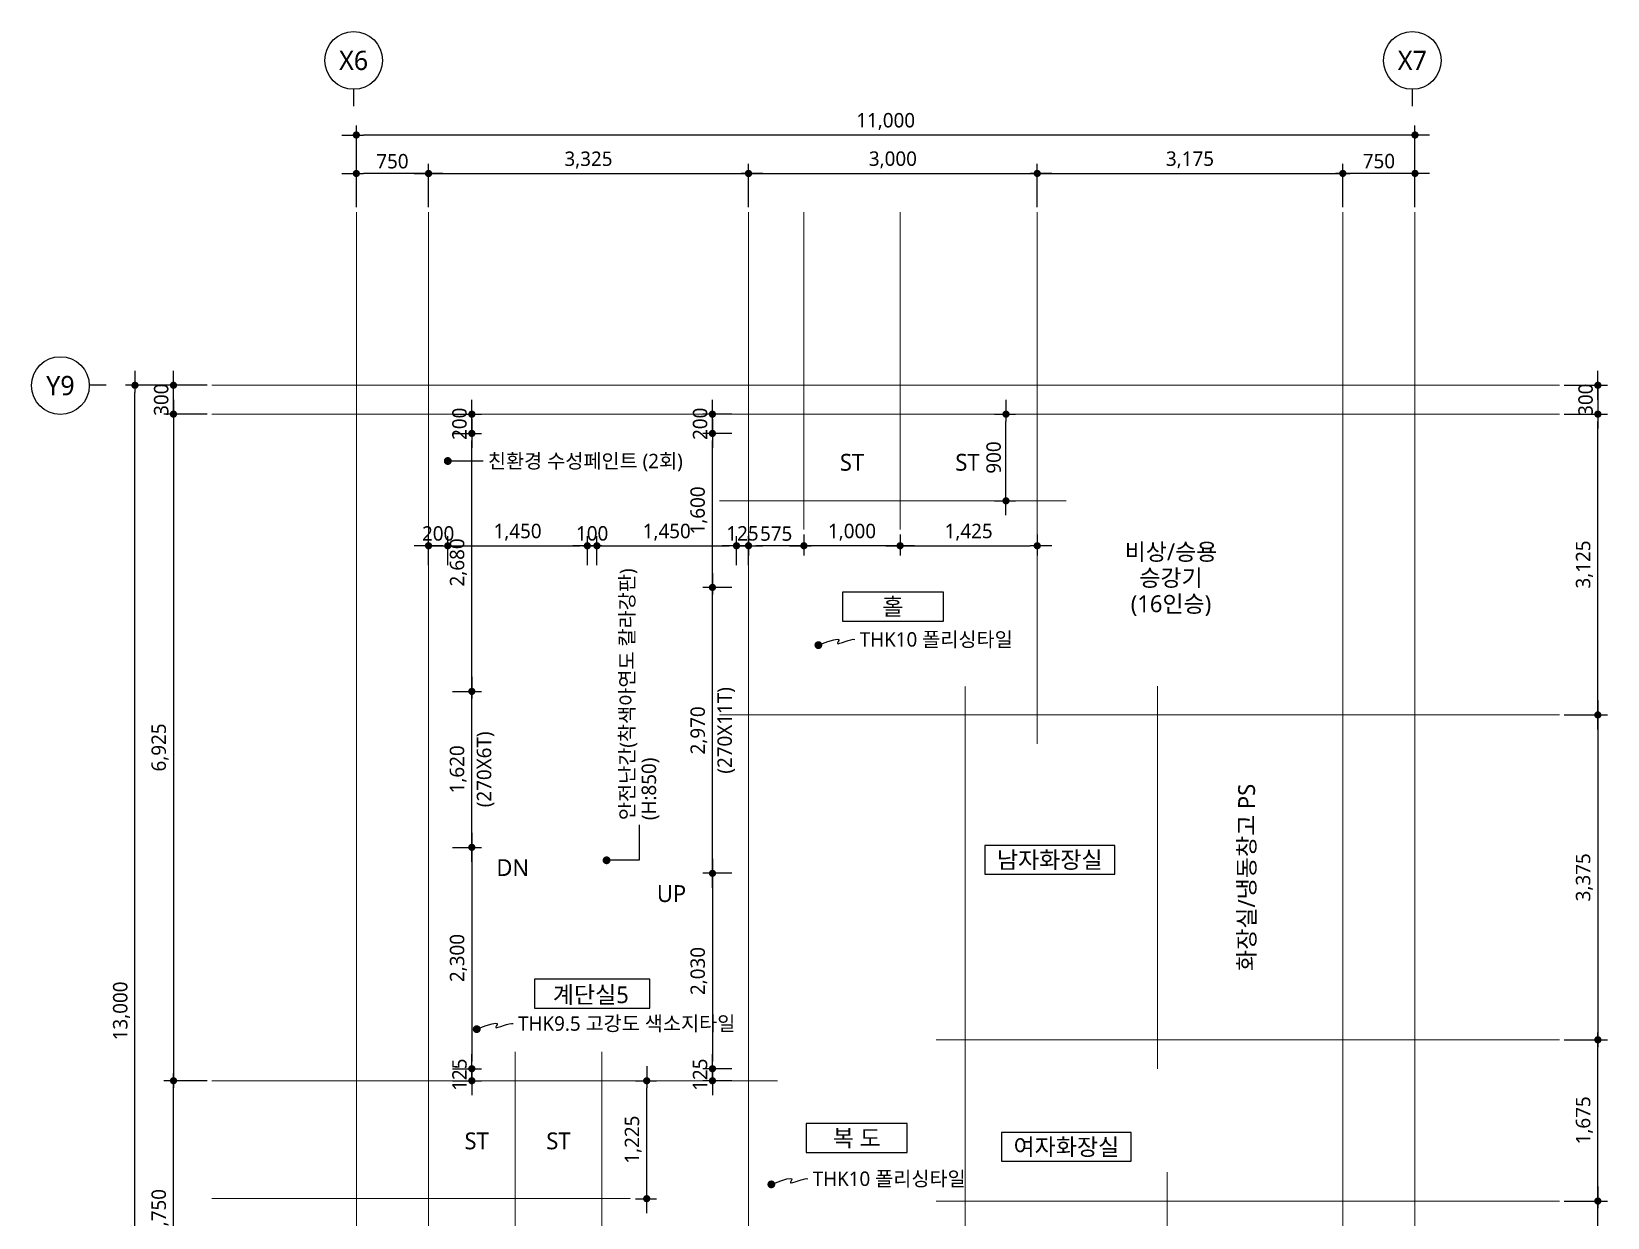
# Model space of a CAD drawing. Header units: millimetres. Extents: x 3320976 to 3527701, y 1183647 to 1243117.
# Drawn here: x 3338464 to 3354839, y 1229960 to 1242280 of the extents above; entities that cross this region are included whole.
import ezdxf
from ezdxf.enums import TextEntityAlignment as Align

# ---------------------------------------------------------------- set-up
doc = ezdxf.new("R2010")
doc.units = ezdxf.units.MM
doc.header["$MEASUREMENT"] = 0
doc.linetypes.add('CEN', pattern=[62, 60, -1, 0, -1])
doc.layers.get('0').update_dxf_attribs({"linetype": 'CONTINUOUS'})
for name, color, linetype, lineweight in [('A-AXIS-BUBL', 7, 'CONTINUOUS', 25), ('A-CNTL', 1, 'CEN', 15), ('A-DIMS', 7, 'CONTINUOUS', 25), ('A-MKXS-LEAD', 7, 'CONTINUOUS', 25), ('A-MKXS-TEXT1', 3, 'CONTINUOUS', 25), ('A-MKXX-NAME', 3, 'CONTINUOUS', 25), ('A-MKXX-SYMB', 7, 'CONTINUOUS', 25), ('A-XXXX-TXT2', 3, 'CONTINUOUS', 25)]:
    doc.layers.add(name, color=color, linetype=linetype, lineweight=lineweight)
doc.styles.add('HY울릉도L', font='')
doc.styles.add('맑은고딕', font='malgun.ttf')
doc.styles.get('HY울릉도L').set_extended_font_data('HYwulM')
doc.dimstyles.new('CDIM', dxfattribs={"dimtxt": 3, "dimasz": 1.5, "dimexe": 2, "dimexo": 1, "dimgap": 1, "dimtad": 1, "dimdec": 0, "dimrnd": 0.5, "dimzin": 0, "dimdsep": 32, "dimlunit": 6, "dimtxsty": 'HY울릉도L', "dimblk1": '_CIDOT', "dimblk2": '_CIDOT', "dimsah": 1, "dimcen": 5.5, "dimclrd": 2, "dimclre": 2, "dimclrt": 7, "dimadec": 0, "dimazin": 0, "dimtfac": 1, "dimtdec": 0, "dimtix": 1, "dimtmove": 2, "dimatfit": 1, "dimldrblk": '_CIDOT', "dimfxl": 1, "dimtolj": 1, "dimtzin": 0, "dimlwd": -1, "dimarcsym": 0})

# ---------------------------------------------------------------- blocks, each defined once
blk = doc.blocks.new('_CIDOT')
at = {"color": 0, "linetype": 'ByBlock'}
blk.add_line((2, 0), (-1, 0), dxfattribs=at)
at = {"color": 0, "linetype": 'ByBlock', "const_width": 0.5}
blk.add_lwpolyline([(-0.25, 0, 1), (0.25, 0, 1)], format="xyb", close=True, dxfattribs=at)
blk = doc.blocks.new('*D488')
at = {"layer": 'A-DIMS', "lineweight": -2, "transparency": 16777216}
for p, q in [((-10975, 14850), (-10975, 15700)), ((25, 14850), (25, 15700))]:
    blk.add_line(p, q, dxfattribs=at)
at = {"layer": 'A-DIMS', "transparency": 16777216}
blk.add_line((-50, 15600), (-10900, 15600), dxfattribs=at)
at = {"layer": 'A-DIMS', "transparency": 16777216, "xscale": 75, "yscale": 75, "zscale": 75, "rotation": 180}
blk.add_blockref('_CIDOT', (-10975, 15600), dxfattribs=at)
at = {"layer": 'A-DIMS', "transparency": 16777216, "xscale": 75, "yscale": 75, "zscale": 75}
blk.add_blockref('_CIDOT', (25, 15600), dxfattribs=at)
at = {"layer": 'A-DIMS', "color": 3, "transparency": 16777216, "insert": (-5475, 15740), "char_height": 150, "attachment_point": 5, "style": '맑은고딕'}
blk.add_mtext('\\A1;11,000', dxfattribs=at)
blk = doc.blocks.new('*D489')
at = {"layer": 'A-DIMS', "lineweight": -2, "transparency": 16777216}
for p, q in [((-10975, 14850), (-10975, 15300)), ((-10225, 14849), (-10225, 15300))]:
    blk.add_line(p, q, dxfattribs=at)
at = {"layer": 'A-DIMS', "transparency": 16777216}
blk.add_line((-10300, 15200), (-10900, 15200), dxfattribs=at)
at = {"layer": 'A-DIMS', "transparency": 16777216, "xscale": 75, "yscale": 75, "zscale": 75, "rotation": 180}
blk.add_blockref('_CIDOT', (-10975, 15200), dxfattribs=at)
at = {"layer": 'A-DIMS', "transparency": 16777216, "xscale": 75, "yscale": 75, "zscale": 75}
blk.add_blockref('_CIDOT', (-10225, 15200), dxfattribs=at)
at = {"layer": 'A-DIMS', "color": 3, "transparency": 16777216, "insert": (-10600, 15327), "char_height": 150, "attachment_point": 5, "style": '맑은고딕'}
blk.add_mtext('\\A1;750', dxfattribs=at)
blk = doc.blocks.new('*D490')
at = {"layer": 'A-DIMS', "lineweight": -2, "transparency": 16777216}
for p, q in [((-12525, 13000), (-13375, 13000)), ((-12525, 0), (-13375, 0))]:
    blk.add_line(p, q, dxfattribs=at)
at = {"layer": 'A-DIMS', "transparency": 16777216}
blk.add_line((-13275, 75), (-13275, 12925), dxfattribs=at)
at = {"layer": 'A-DIMS', "transparency": 16777216, "xscale": 75, "yscale": 75, "zscale": 75}
for p, rotation in [((-13275, 13000), 90), ((-13275, 0), 270)]:
    blk.add_blockref('_CIDOT', p, dxfattribs=dict(at, rotation=rotation))
at = {"layer": 'A-DIMS', "color": 3, "transparency": 16777216, "insert": (-13415, 6500), "char_height": 150, "attachment_point": 5, "rotation": 90, "style": '맑은고딕'}
blk.add_mtext('\\A1;13,000', dxfattribs=at)
blk = doc.blocks.new('*D492')
at = {"layer": 'A-DIMS', "transparency": 16777216}
for p, q in [((-12875, 13075), (-12875, 13150)), ((-12875, 12700), (-12875, 13000)), ((-12875, 12625), (-12875, 12550))]:
    blk.add_line(p, q, dxfattribs=at)
at = {"layer": 'A-DIMS', "lineweight": -2, "transparency": 16777216}
for p, q in [((-12525, 13000), (-12975, 13000)), ((-12525, 12700), (-12975, 12700))]:
    blk.add_line(p, q, dxfattribs=at)
at = {"layer": 'A-DIMS', "transparency": 16777216, "xscale": 75, "yscale": 75, "zscale": 75}
for p, rotation in [((-12875, 13000), 270), ((-12875, 12700), 90)]:
    blk.add_blockref('_CIDOT', p, dxfattribs=dict(at, rotation=rotation))
at = {"layer": 'A-DIMS', "color": 3, "transparency": 16777216, "insert": (-13002, 12850), "char_height": 150, "attachment_point": 5, "rotation": 90, "style": '맑은고딕'}
blk.add_mtext('\\A1;300', dxfattribs=at)
blk = doc.blocks.new('*D493')
at = {"layer": 'A-DIMS', "lineweight": -2, "transparency": 16777216}
for p, q in [((1575, 4525), (2025, 4525)), ((1575, 700), (2025, 700))]:
    blk.add_line(p, q, dxfattribs=at)
at = {"layer": 'A-DIMS', "transparency": 16777216}
blk.add_line((1925, 775), (1925, 4450), dxfattribs=at)
at = {"layer": 'A-DIMS', "transparency": 16777216, "xscale": 75, "yscale": 75, "zscale": 75}
for p, rotation in [((1925, 4525), 90), ((1925, 700), 270)]:
    blk.add_blockref('_CIDOT', p, dxfattribs=dict(at, rotation=rotation))
at = {"layer": 'A-DIMS', "color": 3, "transparency": 16777216, "insert": (1785, 2613), "char_height": 150, "attachment_point": 5, "rotation": 90, "style": '맑은고딕'}
blk.add_mtext('\\A1;3,825', dxfattribs=at)
blk = doc.blocks.new('*D499')
at = {"layer": 'A-DIMS', "lineweight": -2, "transparency": 16777216}
for p, q in [((1575, 9575), (2025, 9575)), ((1575, 6200), (2025, 6200))]:
    blk.add_line(p, q, dxfattribs=at)
at = {"layer": 'A-DIMS', "transparency": 16777216}
blk.add_line((1925, 9500), (1925, 6275), dxfattribs=at)
at = {"layer": 'A-DIMS', "transparency": 16777216, "xscale": 75, "yscale": 75, "zscale": 75}
for p, rotation in [((1925, 9575), 90), ((1925, 6200), 270)]:
    blk.add_blockref('_CIDOT', p, dxfattribs=dict(at, rotation=rotation))
at = {"layer": 'A-DIMS', "color": 3, "transparency": 16777216, "insert": (1785, 7888), "char_height": 150, "attachment_point": 5, "rotation": 90, "style": '맑은고딕'}
blk.add_mtext('\\A1;3,375', dxfattribs=at)
blk = doc.blocks.new('*D500')
at = {"layer": 'A-DIMS', "transparency": 16777216}
for p, q in [((1925, 13075), (1925, 13150)), ((1925, 13000), (1925, 12700)), ((1925, 12625), (1925, 12550))]:
    blk.add_line(p, q, dxfattribs=at)
at = {"layer": 'A-DIMS', "lineweight": -2, "transparency": 16777216}
for p, q in [((1575, 13000), (2025, 13000)), ((1575, 12700), (2025, 12700))]:
    blk.add_line(p, q, dxfattribs=at)
at = {"layer": 'A-DIMS', "transparency": 16777216, "xscale": 75, "yscale": 75, "zscale": 75}
for p, rotation in [((1925, 13000), 270), ((1925, 12700), 90)]:
    blk.add_blockref('_CIDOT', p, dxfattribs=dict(at, rotation=rotation))
at = {"layer": 'A-DIMS', "color": 3, "transparency": 16777216, "insert": (1798, 12850), "char_height": 150, "attachment_point": 5, "rotation": 90, "style": '맑은고딕'}
blk.add_mtext('\\A1;300', dxfattribs=at)
blk = doc.blocks.new('*D501')
at = {"layer": 'A-DIMS', "lineweight": -2, "transparency": 16777216}
for p, q in [((1575, 12700), (2025, 12700)), ((1575, 9575), (2025, 9575))]:
    blk.add_line(p, q, dxfattribs=at)
at = {"layer": 'A-DIMS', "transparency": 16777216}
blk.add_line((1925, 9650), (1925, 12625), dxfattribs=at)
at = {"layer": 'A-DIMS', "transparency": 16777216, "xscale": 75, "yscale": 75, "zscale": 75}
for p, rotation in [((1925, 12700), 90), ((1925, 9575), 270)]:
    blk.add_blockref('_CIDOT', p, dxfattribs=dict(at, rotation=rotation))
at = {"layer": 'A-DIMS', "color": 3, "transparency": 16777216, "insert": (1785, 11138), "char_height": 150, "attachment_point": 5, "rotation": 90, "style": '맑은고딕'}
blk.add_mtext('\\A1;3,125', dxfattribs=at)
blk = doc.blocks.new('*D502')
at = {"layer": 'A-DIMS', "lineweight": -2, "transparency": 16777216}
for p, q in [((-725, 14851), (-725, 15301)), ((25, 14850), (25, 15301))]:
    blk.add_line(p, q, dxfattribs=at)
at = {"layer": 'A-DIMS', "transparency": 16777216}
blk.add_line((-50, 15201), (-650, 15201), dxfattribs=at)
at = {"layer": 'A-DIMS', "transparency": 16777216, "xscale": 75, "yscale": 75, "zscale": 75, "rotation": 180}
blk.add_blockref('_CIDOT', (-725, 15201), dxfattribs=at)
at = {"layer": 'A-DIMS', "transparency": 16777216, "xscale": 75, "yscale": 75, "zscale": 75}
blk.add_blockref('_CIDOT', (25, 15201), dxfattribs=at)
at = {"layer": 'A-DIMS', "color": 3, "transparency": 16777216, "insert": (-350, 15328), "char_height": 150, "attachment_point": 5, "style": '맑은고딕'}
blk.add_mtext('\\A1;750', dxfattribs=at)
blk = doc.blocks.new('*D503')
at = {"layer": 'A-DIMS', "lineweight": -2, "transparency": 16777216}
for p, q in [((-3900, 14849), (-3900, 15301)), ((-725, 14851), (-725, 15301))]:
    blk.add_line(p, q, dxfattribs=at)
at = {"layer": 'A-DIMS', "transparency": 16777216}
blk.add_line((-3825, 15201), (-800, 15201), dxfattribs=at)
at = {"layer": 'A-DIMS', "transparency": 16777216, "xscale": 75, "yscale": 75, "zscale": 75, "rotation": 180}
blk.add_blockref('_CIDOT', (-3900, 15201), dxfattribs=at)
at = {"layer": 'A-DIMS', "transparency": 16777216, "xscale": 75, "yscale": 75, "zscale": 75}
blk.add_blockref('_CIDOT', (-725, 15201), dxfattribs=at)
at = {"layer": 'A-DIMS', "color": 3, "transparency": 16777216, "insert": (-2313, 15341), "char_height": 150, "attachment_point": 5, "style": '맑은고딕'}
blk.add_mtext('\\A1;3,175', dxfattribs=at)
blk = doc.blocks.new('*D504')
at = {"layer": 'A-DIMS', "lineweight": -2, "transparency": 16777216}
for p, q in [((-10225, 14849), (-10225, 15300)), ((-6900, 14849), (-6900, 15300))]:
    blk.add_line(p, q, dxfattribs=at)
at = {"layer": 'A-DIMS', "transparency": 16777216}
blk.add_line((-10150, 15200), (-6975, 15200), dxfattribs=at)
at = {"layer": 'A-DIMS', "transparency": 16777216, "xscale": 75, "yscale": 75, "zscale": 75, "rotation": 180}
blk.add_blockref('_CIDOT', (-10225, 15200), dxfattribs=at)
at = {"layer": 'A-DIMS', "transparency": 16777216, "xscale": 75, "yscale": 75, "zscale": 75}
blk.add_blockref('_CIDOT', (-6900, 15200), dxfattribs=at)
at = {"layer": 'A-DIMS', "color": 3, "transparency": 16777216, "insert": (-8563, 15340), "char_height": 150, "attachment_point": 5, "style": '맑은고딕'}
blk.add_mtext('\\A1;3,325', dxfattribs=at)
blk = doc.blocks.new('*D505')
at = {"layer": 'A-DIMS', "lineweight": -2, "transparency": 16777216}
for p, q in [((-6900, 14849), (-6900, 15301)), ((-3900, 14851), (-3900, 15301))]:
    blk.add_line(p, q, dxfattribs=at)
at = {"layer": 'A-DIMS', "transparency": 16777216}
blk.add_line((-6825, 15201), (-3975, 15201), dxfattribs=at)
at = {"layer": 'A-DIMS', "transparency": 16777216, "xscale": 75, "yscale": 75, "zscale": 75, "rotation": 180}
blk.add_blockref('_CIDOT', (-6900, 15201), dxfattribs=at)
at = {"layer": 'A-DIMS', "transparency": 16777216, "xscale": 75, "yscale": 75, "zscale": 75}
blk.add_blockref('_CIDOT', (-3900, 15201), dxfattribs=at)
at = {"layer": 'A-DIMS', "color": 3, "transparency": 16777216, "insert": (-5400, 15341), "char_height": 150, "attachment_point": 5, "style": '맑은고딕'}
blk.add_mtext('\\A1;3,000', dxfattribs=at)
blk = doc.blocks.new('*D506')
at = {"layer": 'A-DIMS', "lineweight": -2, "transparency": 16777216}
for p, q in [((-12525, 12700), (-12975, 12700)), ((-12525, 5775), (-12975, 5775))]:
    blk.add_line(p, q, dxfattribs=at)
at = {"layer": 'A-DIMS', "transparency": 16777216}
blk.add_line((-12875, 12625), (-12875, 5850), dxfattribs=at)
at = {"layer": 'A-DIMS', "transparency": 16777216, "xscale": 75, "yscale": 75, "zscale": 75}
for p, rotation in [((-12875, 12700), 90), ((-12875, 5775), 270)]:
    blk.add_blockref('_CIDOT', p, dxfattribs=dict(at, rotation=rotation))
at = {"layer": 'A-DIMS', "color": 3, "transparency": 16777216, "insert": (-13015, 9237), "char_height": 150, "attachment_point": 5, "rotation": 90, "style": '맑은고딕'}
blk.add_mtext('\\A1;6,925', dxfattribs=at)
blk = doc.blocks.new('*D508')
at = {"layer": 'A-DIMS', "lineweight": -2, "transparency": 16777216}
for p, q in [((-12525, 5775), (-12975, 5775)), ((-12525, 3025), (-12975, 3025))]:
    blk.add_line(p, q, dxfattribs=at)
at = {"layer": 'A-DIMS', "transparency": 16777216}
blk.add_line((-12875, 3100), (-12875, 5700), dxfattribs=at)
at = {"layer": 'A-DIMS', "transparency": 16777216, "xscale": 75, "yscale": 75, "zscale": 75}
for p, rotation in [((-12875, 5775), 90), ((-12875, 3025), 270)]:
    blk.add_blockref('_CIDOT', p, dxfattribs=dict(at, rotation=rotation))
at = {"layer": 'A-DIMS', "color": 3, "transparency": 16777216, "insert": (-13015, 4400), "char_height": 150, "attachment_point": 5, "rotation": 90, "style": '맑은고딕'}
blk.add_mtext('\\A1;2,750', dxfattribs=at)
blk = doc.blocks.new('*D510')
at = {"layer": 'A-DIMS', "lineweight": -2, "transparency": 16777216}
for p, q in [((1575, 6200), (2025, 6200)), ((1575, 4525), (2025, 4525))]:
    blk.add_line(p, q, dxfattribs=at)
at = {"layer": 'A-DIMS', "transparency": 16777216}
blk.add_line((1925, 4600), (1925, 6125), dxfattribs=at)
at = {"layer": 'A-DIMS', "transparency": 16777216, "xscale": 75, "yscale": 75, "zscale": 75}
for p, rotation in [((1925, 6200), 90), ((1925, 4525), 270)]:
    blk.add_blockref('_CIDOT', p, dxfattribs=dict(at, rotation=rotation))
at = {"layer": 'A-DIMS', "color": 3, "transparency": 16777216, "insert": (1785, 5363), "char_height": 150, "attachment_point": 5, "rotation": 90, "style": '맑은고딕'}
blk.add_mtext('\\A1;1,675', dxfattribs=at)
blk = doc.blocks.new('*D95')
at = {"layer": 'A-DIMS', "lineweight": -2, "transparency": 16777216}
for p, q in [((3344739, 1231380), (3344956, 1231380)), ((3344739, 1230155), (3344956, 1230155))]:
    blk.add_line(p, q, dxfattribs=at)
at = {"layer": 'A-DIMS', "transparency": 16777216}
blk.add_line((3344856, 1230230), (3344856, 1231305), dxfattribs=at)
at = {"layer": 'A-DIMS', "transparency": 16777216, "xscale": 75, "yscale": 75, "zscale": 75}
for p, rotation in [((3344856, 1231380), 90), ((3344856, 1230155), 270)]:
    blk.add_blockref('_CIDOT', p, dxfattribs=dict(at, rotation=rotation))
at = {"layer": 'A-DIMS', "color": 3, "transparency": 16777216, "insert": (3344716, 1230768), "char_height": 150, "attachment_point": 5, "rotation": 90, "style": '맑은고딕'}
blk.add_mtext('\\A1;1,225', dxfattribs=at)
blk = doc.blocks.new('*D96')
at = {"layer": 'A-DIMS', "lineweight": -2, "transparency": 16777216}
for p, q in [((3347489, 1237055), (3347489, 1236838)), ((3348914, 1237055), (3348914, 1236838))]:
    blk.add_line(p, q, dxfattribs=at)
at = {"layer": 'A-DIMS', "transparency": 16777216}
blk.add_line((3347564, 1236938), (3348839, 1236938), dxfattribs=at)
at = {"layer": 'A-DIMS', "transparency": 16777216, "xscale": 75, "yscale": 75, "zscale": 75, "rotation": 180}
blk.add_blockref('_CIDOT', (3347489, 1236938), dxfattribs=at)
at = {"layer": 'A-DIMS', "transparency": 16777216, "xscale": 75, "yscale": 75, "zscale": 75}
blk.add_blockref('_CIDOT', (3348914, 1236938), dxfattribs=at)
at = {"layer": 'A-DIMS', "color": 3, "transparency": 16777216, "insert": (3348201, 1237078), "char_height": 150, "attachment_point": 5, "style": '맑은고딕'}
blk.add_mtext('\\A1;1,425', dxfattribs=at)
blk = doc.blocks.new('*D97')
at = {"layer": 'A-DIMS', "lineweight": -2, "transparency": 16777216}
for p, q in [((3346489, 1237055), (3346489, 1236838)), ((3347489, 1237055), (3347489, 1236838))]:
    blk.add_line(p, q, dxfattribs=at)
at = {"layer": 'A-DIMS', "transparency": 16777216}
blk.add_line((3347414, 1236938), (3346564, 1236938), dxfattribs=at)
at = {"layer": 'A-DIMS', "transparency": 16777216, "xscale": 75, "yscale": 75, "zscale": 75, "rotation": 180}
blk.add_blockref('_CIDOT', (3346489, 1236938), dxfattribs=at)
at = {"layer": 'A-DIMS', "transparency": 16777216, "xscale": 75, "yscale": 75, "zscale": 75}
blk.add_blockref('_CIDOT', (3347489, 1236938), dxfattribs=at)
at = {"layer": 'A-DIMS', "color": 3, "transparency": 16777216, "insert": (3346989, 1237078), "char_height": 150, "attachment_point": 5, "style": '맑은고딕'}
blk.add_mtext('\\A1;1,000', dxfattribs=at)
blk = doc.blocks.new('*D98')
at = {"layer": 'A-DIMS', "lineweight": -2, "transparency": 16777216}
for p, q in [((3345914, 1237055), (3345914, 1236838)), ((3346489, 1237055), (3346489, 1236838))]:
    blk.add_line(p, q, dxfattribs=at)
at = {"layer": 'A-DIMS', "transparency": 16777216}
blk.add_line((3346414, 1236938), (3345989, 1236938), dxfattribs=at)
at = {"layer": 'A-DIMS', "transparency": 16777216, "xscale": 75, "yscale": 75, "zscale": 75, "rotation": 180}
blk.add_blockref('_CIDOT', (3345914, 1236938), dxfattribs=at)
at = {"layer": 'A-DIMS', "transparency": 16777216, "xscale": 75, "yscale": 75, "zscale": 75}
blk.add_blockref('_CIDOT', (3346489, 1236938), dxfattribs=at)
at = {"layer": 'A-DIMS', "color": 3, "transparency": 16777216, "insert": (3346201, 1237064), "char_height": 150, "attachment_point": 5, "style": '맑은고딕'}
blk.add_mtext('\\A1;575', dxfattribs=at)
blk = doc.blocks.new('*D99')
at = {"layer": 'A-DIMS', "lineweight": -2, "transparency": 16777216}
for p, q in [((3348471, 1238305), (3348689, 1238305)), ((3348471, 1237405), (3348689, 1237405))]:
    blk.add_line(p, q, dxfattribs=at)
at = {"layer": 'A-DIMS', "transparency": 16777216}
blk.add_line((3348589, 1237480), (3348589, 1238230), dxfattribs=at)
at = {"layer": 'A-DIMS', "transparency": 16777216, "xscale": 75, "yscale": 75, "zscale": 75}
for p, rotation in [((3348589, 1238305), 90), ((3348589, 1237405), 270)]:
    blk.add_blockref('_CIDOT', p, dxfattribs=dict(at, rotation=rotation))
at = {"layer": 'A-DIMS', "color": 3, "transparency": 16777216, "insert": (3348461, 1237855), "char_height": 150, "attachment_point": 5, "rotation": 90, "style": '맑은고딕'}
blk.add_mtext('\\A1;900', dxfattribs=at)
blk = doc.blocks.new('비상승용승강기16인승')
at = {"layer": 'A-MKXX-NAME', "style": '맑은고딕'}
for s, p in [('비상/승용', (0, 270)), ('승강기', (0, 0)), ('(16인승)', (0, -270))]:
    blk.add_text(s, height=175, dxfattribs=at).set_placement(p, align=Align.MIDDLE_CENTER)
blk = doc.blocks.new('*D216')
at = {"layer": 'A-DIMS', "lineweight": -2, "transparency": 16777216}
for p, q in [((3344339, 1236738), (3344339, 1237038)), ((3345789, 1236738), (3345789, 1237038))]:
    blk.add_line(p, q, dxfattribs=at)
at = {"layer": 'A-DIMS', "transparency": 16777216}
blk.add_line((3344414, 1236938), (3345714, 1236938), dxfattribs=at)
at = {"layer": 'A-DIMS', "transparency": 16777216, "xscale": 75, "yscale": 75, "zscale": 75, "rotation": 180}
blk.add_blockref('_CIDOT', (3344339, 1236938), dxfattribs=at)
at = {"layer": 'A-DIMS', "transparency": 16777216, "xscale": 75, "yscale": 75, "zscale": 75}
blk.add_blockref('_CIDOT', (3345789, 1236938), dxfattribs=at)
at = {"layer": 'A-DIMS', "color": 3, "transparency": 16777216, "insert": (3345064, 1237078), "char_height": 150, "attachment_point": 5, "style": '맑은고딕'}
blk.add_mtext('\\A1;1,450', dxfattribs=at)
blk = doc.blocks.new('*D217')
at = {"layer": 'A-DIMS', "lineweight": -2, "transparency": 16777216}
for p, q in [((3345789, 1236738), (3345789, 1237038)), ((3345914, 1236738), (3345914, 1237038))]:
    blk.add_line(p, q, dxfattribs=at)
at = {"layer": 'A-DIMS', "transparency": 16777216}
for p, q in [((3345714, 1236938), (3345639, 1236938)), ((3345914, 1236938), (3345789, 1236938)), ((3345989, 1236938), (3346064, 1236938))]:
    blk.add_line(p, q, dxfattribs=at)
at = {"layer": 'A-DIMS', "transparency": 16777216, "xscale": 75, "yscale": 75, "zscale": 75}
blk.add_blockref('_CIDOT', (3345789, 1236938), dxfattribs=at)
at = {"layer": 'A-DIMS', "transparency": 16777216, "xscale": 75, "yscale": 75, "zscale": 75, "rotation": 180}
blk.add_blockref('_CIDOT', (3345914, 1236938), dxfattribs=at)
at = {"layer": 'A-DIMS', "color": 3, "transparency": 16777216, "insert": (3345851, 1237066), "char_height": 150, "attachment_point": 5, "style": '맑은고딕'}
blk.add_mtext('\\A1;125', dxfattribs=at)
blk = doc.blocks.new('*D218')
at = {"layer": 'A-DIMS', "lineweight": -2, "transparency": 16777216}
for p, q in [((3345739, 1236505), (3345439, 1236505)), ((3345739, 1233535), (3345439, 1233535))]:
    blk.add_line(p, q, dxfattribs=at)
at = {"layer": 'A-DIMS', "transparency": 16777216}
blk.add_line((3345539, 1233610), (3345539, 1236430), dxfattribs=at)
at = {"layer": 'A-DIMS', "transparency": 16777216, "xscale": 75, "yscale": 75, "zscale": 75}
for p, rotation in [((3345539, 1236505), 90), ((3345539, 1233535), 270)]:
    blk.add_blockref('_CIDOT', p, dxfattribs=dict(at, rotation=rotation))
at = {"layer": 'A-DIMS', "color": 3, "transparency": 16777216, "char_height": 150, "attachment_point": 5, "rotation": 90, "style": '맑은고딕'}
for s, insert in [('\\A1;(270X11T)', (3345682, 1235020)), ('\\A1;2,970', (3345399, 1235020))]:
    blk.add_mtext(s, dxfattribs=dict(at, insert=insert))
blk = doc.blocks.new('*D219')
at = {"layer": 'A-DIMS', "lineweight": -2, "transparency": 16777216}
for p, q in [((3345739, 1233535), (3345439, 1233535)), ((3345739, 1231505), (3345439, 1231505))]:
    blk.add_line(p, q, dxfattribs=at)
at = {"layer": 'A-DIMS', "transparency": 16777216}
blk.add_line((3345539, 1233460), (3345539, 1231580), dxfattribs=at)
at = {"layer": 'A-DIMS', "transparency": 16777216, "xscale": 75, "yscale": 75, "zscale": 75}
for p, rotation in [((3345539, 1233535), 90), ((3345539, 1231505), 270)]:
    blk.add_blockref('_CIDOT', p, dxfattribs=dict(at, rotation=rotation))
at = {"layer": 'A-DIMS', "color": 3, "transparency": 16777216, "insert": (3345399, 1232520), "char_height": 150, "attachment_point": 5, "rotation": 90, "style": '맑은고딕'}
blk.add_mtext('\\A1;2,030', dxfattribs=at)
blk = doc.blocks.new('*D220')
at = {"layer": 'A-DIMS', "lineweight": -2, "transparency": 16777216}
for p, q in [((3345739, 1238105), (3345439, 1238105)), ((3345739, 1236505), (3345439, 1236505))]:
    blk.add_line(p, q, dxfattribs=at)
at = {"layer": 'A-DIMS', "transparency": 16777216}
blk.add_line((3345539, 1236580), (3345539, 1238030), dxfattribs=at)
at = {"layer": 'A-DIMS', "transparency": 16777216, "xscale": 75, "yscale": 75, "zscale": 75}
for p, rotation in [((3345539, 1238105), 90), ((3345539, 1236505), 270)]:
    blk.add_blockref('_CIDOT', p, dxfattribs=dict(at, rotation=rotation))
at = {"layer": 'A-DIMS', "color": 3, "transparency": 16777216, "insert": (3345398, 1237305), "char_height": 150, "attachment_point": 5, "rotation": 90, "style": '맑은고딕'}
blk.add_mtext('\\A1;1,600', dxfattribs=at)
blk = doc.blocks.new('*D221')
at = {"layer": 'A-DIMS', "transparency": 16777216}
for p, q in [((3345539, 1238380), (3345539, 1238455)), ((3345539, 1238105), (3345539, 1238305)), ((3345539, 1238030), (3345539, 1237955))]:
    blk.add_line(p, q, dxfattribs=at)
at = {"layer": 'A-DIMS', "lineweight": -2, "transparency": 16777216}
for p, q in [((3345739, 1238305), (3345439, 1238305)), ((3345739, 1238105), (3345439, 1238105))]:
    blk.add_line(p, q, dxfattribs=at)
at = {"layer": 'A-DIMS', "transparency": 16777216, "xscale": 75, "yscale": 75, "zscale": 75}
for p, rotation in [((3345539, 1238305), 270), ((3345539, 1238105), 90)]:
    blk.add_blockref('_CIDOT', p, dxfattribs=dict(at, rotation=rotation))
at = {"layer": 'A-DIMS', "color": 3, "transparency": 16777216, "insert": (3345411, 1238205), "char_height": 150, "attachment_point": 5, "rotation": 90, "style": '맑은고딕'}
blk.add_mtext('\\A1;200', dxfattribs=at)
blk = doc.blocks.new('*D222')
at = {"layer": 'A-DIMS', "transparency": 16777216}
for p, q in [((3345539, 1231580), (3345539, 1231655)), ((3345539, 1231505), (3345539, 1231380)), ((3345539, 1231305), (3345539, 1231230))]:
    blk.add_line(p, q, dxfattribs=at)
at = {"layer": 'A-DIMS', "lineweight": -2, "transparency": 16777216}
for p, q in [((3345739, 1231505), (3345439, 1231505)), ((3345739, 1231380), (3345439, 1231380))]:
    blk.add_line(p, q, dxfattribs=at)
at = {"layer": 'A-DIMS', "transparency": 16777216, "xscale": 75, "yscale": 75, "zscale": 75}
for p, rotation in [((3345539, 1231505), 270), ((3345539, 1231380), 90)]:
    blk.add_blockref('_CIDOT', p, dxfattribs=dict(at, rotation=rotation))
at = {"layer": 'A-DIMS', "color": 3, "transparency": 16777216, "insert": (3345411, 1231443), "char_height": 150, "attachment_point": 5, "rotation": 90, "style": '맑은고딕'}
blk.add_mtext('\\A1;125', dxfattribs=at)
blk = doc.blocks.new('*D223')
at = {"layer": 'A-DIMS', "lineweight": -2, "transparency": 16777216}
for p, q in [((3342839, 1235425), (3343139, 1235425)), ((3342839, 1233805), (3343139, 1233805))]:
    blk.add_line(p, q, dxfattribs=at)
at = {"layer": 'A-DIMS', "transparency": 16777216}
blk.add_line((3343039, 1233880), (3343039, 1235350), dxfattribs=at)
at = {"layer": 'A-DIMS', "transparency": 16777216, "xscale": 75, "yscale": 75, "zscale": 75}
for p, rotation in [((3343039, 1235425), 90), ((3343039, 1233805), 270)]:
    blk.add_blockref('_CIDOT', p, dxfattribs=dict(at, rotation=rotation))
at = {"layer": 'A-DIMS', "color": 3, "transparency": 16777216, "char_height": 150, "attachment_point": 5, "rotation": 90, "style": '맑은고딕'}
for s, insert in [('\\A1;1,620', (3342898, 1234615)), ('\\A1;(270X6T)', (3343182, 1234615))]:
    blk.add_mtext(s, dxfattribs=dict(at, insert=insert))
blk = doc.blocks.new('*D224')
at = {"layer": 'A-DIMS', "lineweight": -2, "transparency": 16777216}
for p, q in [((3342839, 1233805), (3343139, 1233805)), ((3342839, 1231505), (3343139, 1231505))]:
    blk.add_line(p, q, dxfattribs=at)
at = {"layer": 'A-DIMS', "transparency": 16777216}
blk.add_line((3343039, 1233730), (3343039, 1231580), dxfattribs=at)
at = {"layer": 'A-DIMS', "transparency": 16777216, "xscale": 75, "yscale": 75, "zscale": 75}
for p, rotation in [((3343039, 1233805), 90), ((3343039, 1231505), 270)]:
    blk.add_blockref('_CIDOT', p, dxfattribs=dict(at, rotation=rotation))
at = {"layer": 'A-DIMS', "color": 3, "transparency": 16777216, "insert": (3342899, 1232655), "char_height": 150, "attachment_point": 5, "rotation": 90, "style": '맑은고딕'}
blk.add_mtext('\\A1;2,300', dxfattribs=at)
blk = doc.blocks.new('*D225')
at = {"layer": 'A-DIMS', "lineweight": -2, "transparency": 16777216}
for p, q in [((3342839, 1238105), (3343139, 1238105)), ((3342839, 1235425), (3343139, 1235425))]:
    blk.add_line(p, q, dxfattribs=at)
at = {"layer": 'A-DIMS', "transparency": 16777216}
blk.add_line((3343039, 1235500), (3343039, 1238030), dxfattribs=at)
at = {"layer": 'A-DIMS', "transparency": 16777216, "xscale": 75, "yscale": 75, "zscale": 75}
for p, rotation in [((3343039, 1238105), 90), ((3343039, 1235425), 270)]:
    blk.add_blockref('_CIDOT', p, dxfattribs=dict(at, rotation=rotation))
at = {"layer": 'A-DIMS', "color": 3, "transparency": 16777216, "insert": (3342899, 1236765), "char_height": 150, "attachment_point": 5, "rotation": 90, "style": '맑은고딕'}
blk.add_mtext('\\A1;2,680', dxfattribs=at)
blk = doc.blocks.new('*D226')
at = {"layer": 'A-DIMS', "transparency": 16777216}
for p, q in [((3343039, 1238380), (3343039, 1238455)), ((3343039, 1238105), (3343039, 1238305)), ((3343039, 1238030), (3343039, 1237955))]:
    blk.add_line(p, q, dxfattribs=at)
at = {"layer": 'A-DIMS', "lineweight": -2, "transparency": 16777216}
for p, q in [((3342839, 1238305), (3343139, 1238305)), ((3342839, 1238105), (3343139, 1238105))]:
    blk.add_line(p, q, dxfattribs=at)
at = {"layer": 'A-DIMS', "transparency": 16777216, "xscale": 75, "yscale": 75, "zscale": 75}
for p, rotation in [((3343039, 1238305), 270), ((3343039, 1238105), 90)]:
    blk.add_blockref('_CIDOT', p, dxfattribs=dict(at, rotation=rotation))
at = {"layer": 'A-DIMS', "color": 3, "transparency": 16777216, "insert": (3342911, 1238205), "char_height": 150, "attachment_point": 5, "rotation": 90, "style": '맑은고딕'}
blk.add_mtext('\\A1;200', dxfattribs=at)
blk = doc.blocks.new('*D227')
at = {"layer": 'A-DIMS', "transparency": 16777216}
for p, q in [((3343039, 1231580), (3343039, 1231655)), ((3343039, 1231505), (3343039, 1231380)), ((3343039, 1231305), (3343039, 1231230))]:
    blk.add_line(p, q, dxfattribs=at)
at = {"layer": 'A-DIMS', "lineweight": -2, "transparency": 16777216}
for p, q in [((3342839, 1231505), (3343139, 1231505)), ((3342839, 1231380), (3343139, 1231380))]:
    blk.add_line(p, q, dxfattribs=at)
at = {"layer": 'A-DIMS', "transparency": 16777216, "xscale": 75, "yscale": 75, "zscale": 75}
for p, rotation in [((3343039, 1231505), 270), ((3343039, 1231380), 90)]:
    blk.add_blockref('_CIDOT', p, dxfattribs=dict(at, rotation=rotation))
at = {"layer": 'A-DIMS', "color": 3, "transparency": 16777216, "insert": (3342911, 1231443), "char_height": 150, "attachment_point": 5, "rotation": 90, "style": '맑은고딕'}
blk.add_mtext('\\A1;125', dxfattribs=at)
blk = doc.blocks.new('*D228')
at = {"layer": 'A-DIMS', "lineweight": -2, "transparency": 16777216}
for p, q in [((3342789, 1236738), (3342789, 1237038)), ((3344239, 1236738), (3344239, 1237038))]:
    blk.add_line(p, q, dxfattribs=at)
at = {"layer": 'A-DIMS', "transparency": 16777216}
blk.add_line((3342864, 1236938), (3344164, 1236938), dxfattribs=at)
at = {"layer": 'A-DIMS', "transparency": 16777216, "xscale": 75, "yscale": 75, "zscale": 75, "rotation": 180}
blk.add_blockref('_CIDOT', (3342789, 1236938), dxfattribs=at)
at = {"layer": 'A-DIMS', "transparency": 16777216, "xscale": 75, "yscale": 75, "zscale": 75}
blk.add_blockref('_CIDOT', (3344239, 1236938), dxfattribs=at)
at = {"layer": 'A-DIMS', "color": 3, "transparency": 16777216, "insert": (3343514, 1237078), "char_height": 150, "attachment_point": 5, "style": '맑은고딕'}
blk.add_mtext('\\A1;1,450', dxfattribs=at)
blk = doc.blocks.new('*D229')
at = {"layer": 'A-DIMS', "lineweight": -2, "transparency": 16777216}
for p, q in [((3344239, 1236738), (3344239, 1237038)), ((3344339, 1236738), (3344339, 1237038))]:
    blk.add_line(p, q, dxfattribs=at)
at = {"layer": 'A-DIMS', "transparency": 16777216}
for p, q in [((3344164, 1236938), (3344089, 1236938)), ((3344339, 1236938), (3344239, 1236938)), ((3344414, 1236938), (3344489, 1236938))]:
    blk.add_line(p, q, dxfattribs=at)
at = {"layer": 'A-DIMS', "transparency": 16777216, "xscale": 75, "yscale": 75, "zscale": 75}
blk.add_blockref('_CIDOT', (3344239, 1236938), dxfattribs=at)
at = {"layer": 'A-DIMS', "transparency": 16777216, "xscale": 75, "yscale": 75, "zscale": 75, "rotation": 180}
blk.add_blockref('_CIDOT', (3344339, 1236938), dxfattribs=at)
at = {"layer": 'A-DIMS', "color": 3, "transparency": 16777216, "insert": (3344289, 1237066), "char_height": 150, "attachment_point": 5, "style": '맑은고딕'}
blk.add_mtext('\\A1;100', dxfattribs=at)
blk = doc.blocks.new('*D230')
at = {"layer": 'A-DIMS', "lineweight": -2, "transparency": 16777216}
for p, q in [((3342589, 1236738), (3342589, 1237038)), ((3342789, 1236738), (3342789, 1237038))]:
    blk.add_line(p, q, dxfattribs=at)
at = {"layer": 'A-DIMS', "transparency": 16777216}
for p, q in [((3342514, 1236938), (3342439, 1236938)), ((3342589, 1236938), (3342789, 1236938)), ((3342864, 1236938), (3342939, 1236938))]:
    blk.add_line(p, q, dxfattribs=at)
at = {"layer": 'A-DIMS', "transparency": 16777216, "xscale": 75, "yscale": 75, "zscale": 75}
blk.add_blockref('_CIDOT', (3342589, 1236938), dxfattribs=at)
at = {"layer": 'A-DIMS', "transparency": 16777216, "xscale": 75, "yscale": 75, "zscale": 75, "rotation": 180}
blk.add_blockref('_CIDOT', (3342789, 1236938), dxfattribs=at)
at = {"layer": 'A-DIMS', "color": 3, "transparency": 16777216, "insert": (3342689, 1237065), "char_height": 150, "attachment_point": 5, "style": '맑은고딕'}
blk.add_mtext('\\A1;200', dxfattribs=at)
blk = doc.blocks.new('CORE5_GRID')
at = {"layer": 'A-AXIS-BUBL', "ltscale": 0.2}
for p, q in [((-11000, 15900), (-11000, 16075)), ((0, 15900), (0, 16075)), ((-13575, 13000), (-13750, 13000))]:
    blk.add_line(p, q, dxfattribs=at)
for centre in [(-11002.9, 16375), (-2.9, 16375), (-14050, 12997.1)]:
    blk.add_circle(centre, 300, dxfattribs=at)
at = {"layer": 'A-CNTL'}
for p, q in [((-10975, -1800.7), (-10975, 14799.3)), ((-10225, -1800.7), (-10225, 14799.3)), ((-6900, 2725), (-6900, 14799.3)), ((-6325, 11500), (-6325, 14799.3)), ((-5325, 11500), (-5325, 14799.3)), ((-3900, 9275), (-3900, 14799.3)), ((-725, -1800.7), (-725, 14799.3)), ((25, -1800), (25, 14800)), ((-12475, 13000), (1525, 13000)), ((-12475, 12700), (1525, 12700)), ((-7200, 11800), (-3600, 11800)), ((-4650, -1800.7), (-4650, 9875)), ((-2650, 5900), (-2650, 9875)), ((-7200, 9575), (1525, 9575)), ((-9325, 4250), (-9325, 6075)), ((-8425, 4250), (-8425, 6075)), ((-4950, 6200), (1525, 6200)), ((-12475, 5775), (-6600, 5775)), ((-2550, -1800.7), (-2550, 4825)), ((-12475, 4550), (-8125, 4550)), ((-4950, 4525), (1525, 4525))]:
    blk.add_line(p, q, dxfattribs=at)
at = {"layer": 'A-XXXX-TXT2', "ltscale": 0.2, "style": '맑은고딕'}
for s, p in [('X6', (-11002.9, 16375)), ('X7', (-2.9, 16375)), ('Y9', (-14050, 12997.1))]:
    blk.add_text(s, height=200, dxfattribs=at).set_placement(p, align=Align.MIDDLE)
at = {"layer": 'A-DIMS'}
for base, p1, p2, angle, picture, middle in [((-10975, 15600), (25, 14800), (-10975, 14800), 180, '*D488', (-5475, 15740.5)), ((-10975, 15200), (-10225, 14799.3), (-10975, 14800), 180, '*D489', (-10600, 15327.5)), ((-725, 15200.7), (25, 14800), (-725, 14800.7), 180, '*D502', (-350, 15328.2)), ((-13275, 13000), (-12475, 0), (-12475, 13000), 270, '*D490', (-13415.5, 6500)), ((-12875, 13000), (-12475, 12700), (-12475, 13000), 270, '*D492', (-13002.5, 12850)), ((1925, 12700), (1525, 13000), (1525, 12700), 90, '*D500', (1797.5, 12850)), ((-12875, 5775), (-12475, 12700), (-12475, 5775), 90, '*D506', (-13015.1, 9237.5)), ((1925, 12700), (1525, 9575), (1525, 12700), 270, '*D501', (1784.5, 11137.5)), ((1925, 6200), (1525, 9575), (1525, 6200), 90, '*D499', (1784.9, 7887.5)), ((1925, 6200), (1525, 4525), (1525, 6200), 270, '*D510', (1784.5, 5362.5)), ((-12875, 5775), (-12475, 3025), (-12475, 5775), 270, '*D508', (-13015.1, 4400)), ((1925, 4525), (1525, 700), (1525, 4525), 270, '*D493', (1784.9, 2612.5))]:
    dim = blk.add_linear_dim(base=base, p1=p1, p2=p2, angle=angle, dimstyle='CDIM', override={"dimscale": 50, "dimtxsty": '맑은고딕', "dimclrd": 256, "dimclre": 256, "dimclrt": 3}, dxfattribs=at)
    dim.commit()
    dim.dimension.update_dxf_attribs({"geometry": picture, "text_midpoint": middle})
for base, p1, p2, picture, middle in [((-6900, 15200), (-10225, 14799.3), (-6900, 14799.3), '*D504', (-8562.5, 15340.1)), ((-3900, 15200.7), (-6900, 14799.3), (-3900, 14800.7), '*D505', (-5400, 15340.7)), ((-725, 15200.7), (-3900, 14799.3), (-725, 14800.7), '*D503', (-2312.5, 15341.1))]:
    dim = blk.add_linear_dim(base=base, p1=p1, p2=p2, dimstyle='CDIM', override={"dimscale": 50, "dimtxsty": '맑은고딕', "dimclrd": 256, "dimclre": 256, "dimclrt": 3}, dxfattribs=at)
    dim.commit()
    dim.dimension.update_dxf_attribs({"geometry": picture, "text_midpoint": middle})

msp = doc.modelspace()

# ---------------------------------------------------------------- linework, layer by layer
at = {"layer": 'A-MKXS-LEAD', "const_width": 40}
for points in [[(3342768.3, 1237820.7, 1), (3342809.7, 1237816.5, 1)], [(3346618.9, 1235907.8, 1), (3346660.3, 1235903.7, 1)], [(3344440.9, 1233649.7, -1), (3344436.7, 1233691.1, -1)], [(3343068.9, 1231918, 1), (3343110.3, 1231913.9, 1)], [(3346130.3, 1230305.2, 1), (3346171.7, 1230301.1, 1)]]:
    msp.add_lwpolyline(points, format="xyb", close=True, dxfattribs=at)
at = {"layer": 'A-MKXS-LEAD'}
for points in [[(3343156, 1237818.6), (3342789, 1237818.6), (3342789, 1237818.6)], [(3346638.8, 1235905.4), (3346736.5, 1235942.3), (3346800.2, 1235962.2), (3346836.5, 1235968.6), (3346851.9, 1235965.1), (3346853, 1235955.2), (3346846.5, 1235942.4), (3346839, 1235930.2), (3346837.1, 1235922.2), (3346845.7, 1235920.8), (3346863.8, 1235925.2), (3346888.7, 1235933.4), (3346917.6, 1235943.5), (3346947.8, 1235953.6), (3346976.6, 1235961.8), (3347001.3, 1235966.1), (3347019.2, 1235964.7)], [(3344778.1, 1234037.4), (3344778.1, 1233670.4), (3344438.8, 1233670.4)], [(3343088.8, 1231915.6), (3343186.5, 1231952.5), (3343250.2, 1231972.4), (3343286.5, 1231978.8), (3343301.9, 1231975.3), (3343303, 1231965.4), (3343296.5, 1231952.6), (3343289, 1231940.4), (3343287.1, 1231932.4), (3343295.7, 1231931), (3343313.8, 1231935.4), (3343338.7, 1231943.7), (3343367.6, 1231953.8), (3343397.8, 1231963.9), (3343426.6, 1231972), (3343451.3, 1231976.3), (3343469.2, 1231974.9)], [(3346150.2, 1230302.8), (3346247.9, 1230339.7), (3346311.6, 1230359.6), (3346347.9, 1230366), (3346363.3, 1230362.6), (3346364.4, 1230352.7), (3346357.9, 1230339.9), (3346350.4, 1230327.7), (3346348.4, 1230319.6), (3346357.1, 1230318.3), (3346375.2, 1230322.7), (3346400.1, 1230330.9), (3346429, 1230341), (3346459.2, 1230351.1), (3346488, 1230359.2), (3346512.7, 1230363.6), (3346530.5, 1230362.1)]]:
    msp.add_lwpolyline(points, dxfattribs=at)
at = {"layer": 'A-MKXX-SYMB'}
for points in [[(3347938.8, 1236455.4), (3346888.8, 1236455.4), (3346888.8, 1236155.4), (3347938.8, 1236155.4)], [(3349718.8, 1233825.4), (3348368.8, 1233825.4), (3348368.8, 1233525.4), (3349718.8, 1233525.4)], [(3344888.8, 1232435.4), (3343688.8, 1232435.4), (3343688.8, 1232135.4), (3344888.8, 1232135.4)], [(3347563.8, 1230934.4), (3346513.8, 1230934.4), (3346513.8, 1230634.4), (3347563.8, 1230634.4)], [(3349891.2, 1230842.9), (3348541.2, 1230842.9), (3348541.2, 1230542.9), (3349891.2, 1230542.9)]]:
    msp.add_lwpolyline(points, close=True, dxfattribs=at)

# ---------------------------------------------------------------- block references
at = {"layer": 'A-DIMS'}
msp.add_blockref('CORE5_GRID', (3352813.8, 1225605.4), dxfattribs=at)
at = {"layer": 'A-MKXX-NAME'}
msp.add_blockref('비상승용승강기16인승', (3350303.8, 1236605.4), dxfattribs=at)

# ---------------------------------------------------------------- texts
at = {"layer": 'A-MKXS-TEXT1', "style": '맑은고딕'}
for s, p in [('친환경 수성페인트 (2회)', (3343206, 1237818.6)), ('THK10 폴리싱타일', (3347069.2, 1235964.7)), ('THK9.5 고강도 색소지타일', (3343519.2, 1231974.9)), ('THK10 폴리싱타일', (3346580.5, 1230362.1))]:
    msp.add_text(s, height=150, dxfattribs=at).set_placement(p, align=Align.MIDDLE_LEFT)
for s, p in [('안전난간(착색아연도 칼라강판)', (3344650.6, 1234087.4)), ('(H:850)', (3344878.1, 1234087.4))]:
    msp.add_text(s, height=150, rotation=90, dxfattribs=at).set_placement(p, align=Align.MIDDLE_LEFT)
at = {"layer": 'A-MKXX-NAME', "style": '맑은고딕'}
for s, p in [('ST', (3346988.8, 1237805.4)), ('ST', (3348188.8, 1237805.4)), ('홀', (3347413.8, 1236305.4)), ('남자화장실', (3349043.8, 1233675.4)), ('DN', (3343463.8, 1233594.5)), ('UP', (3345113.8, 1233324.5)), ('계단실5', (3344275.2, 1232273.9)), ('ST', (3343088.8, 1230755.4)), ('ST', (3343938.8, 1230755.4)), ('복 도', (3347038.8, 1230784.4)), ('여자화장실', (3349216.2, 1230692.9))]:
    msp.add_text(s, height=175, dxfattribs=at).set_placement(p, align=Align.MIDDLE_CENTER)
msp.add_text('화장실/냉동창고 PS', height=175, rotation=90, dxfattribs=at).set_placement((3351088.8, 1233492.9), align=Align.MIDDLE_CENTER)

# ---------------------------------------------------------------- dimensions: what is measured, and where the dimension line sits
at = {"layer": 'A-DIMS'}
for base, p1, p2, text, picture, middle in [((3343039, 1238305.4), (3342789, 1238105.4), (3342789, 1238305.4), '<>\\X', '*D226', (3343039, 1238205.4)), ((3345538.8, 1238305.4), (3345788.8, 1238105.4), (3345788.8, 1238305.4), '<>\\X', '*D221', (3345538.8, 1238205.4)), ((3343039, 1238105.4), (3342789, 1235425.4), (3342789, 1238105.4), '<>\\X', '*D225', (3343039, 1236765.4)), ((3345538.8, 1238105.4), (3345788.8, 1236505.4), (3345788.8, 1238105.4), '<>\\X', '*D220', (3345538.8, 1237305.4)), ((3345538.8, 1236505.4), (3345788.8, 1233535.4), (3345788.8, 1236505.4), '<>\\X(270X11T)', '*D218', (3345538.8, 1235020.4)), ((3343039, 1235425.4), (3342789, 1233805.4), (3342789, 1235425.4), '<>\\X(270X6T)', '*D223', (3343039, 1234615.4))]:
    dim = msp.add_linear_dim(base=base, p1=p1, p2=p2, angle=270, text=text, dimstyle='CDIM', override={"dimscale": 50, "dimtxsty": '맑은고딕', "dimclrd": 256, "dimclre": 256, "dimclrt": 3}, dxfattribs=at)
    dim.commit()
    dim.dimension.update_dxf_attribs({"geometry": picture, "text_midpoint": middle})
for base, p1, p2, angle, picture, middle in [((3348588.8, 1238305.4), (3348421.3, 1237405.4), (3348421.3, 1238305.4), 270, '*D99', (3348461.3, 1237855.4)), ((3342788.8, 1236937.9), (3342588.8, 1236687.9), (3342788.8, 1236687.9), 180, '*D230', (3342688.8, 1237065.4)), ((3344238.8, 1236937.9), (3342788.8, 1236687.9), (3344238.8, 1236687.9), 180, '*D228', (3343513.8, 1237078.4)), ((3345788.8, 1236937.9), (3344338.8, 1236687.9), (3345788.8, 1236687.9), 180, '*D216', (3345063.8, 1237078.4)), ((3348913.8, 1236937.9), (3347488.8, 1237105.4), (3348913.8, 1237105.4), 180, '*D96', (3348201.3, 1237078.4)), ((3343038.8, 1231505.4), (3342788.8, 1233805.4), (3342788.8, 1231505.4), 270, '*D224', (3342898.7, 1232655.4)), ((3345538.8, 1231505.4), (3345788.8, 1233535.4), (3345788.8, 1231505.4), 270, '*D219', (3345398.7, 1232520.4)), ((3343038.8, 1231380.4), (3342788.8, 1231505.4), (3342788.8, 1231380.4), 270, '*D227', (3342910.9, 1231442.9)), ((3345538.8, 1231380.4), (3345788.8, 1231505.4), (3345788.8, 1231380.4), 270, '*D222', (3345410.9, 1231442.9)), ((3344856.3, 1231380.4), (3344688.8, 1230155.4), (3344688.8, 1231380.4), 270, '*D95', (3344715.8, 1230767.9))]:
    dim = msp.add_linear_dim(base=base, p1=p1, p2=p2, angle=angle, dimstyle='CDIM', override={"dimscale": 50, "dimtxsty": '맑은고딕', "dimclrd": 256, "dimclre": 256, "dimclrt": 3}, dxfattribs=at)
    dim.commit()
    dim.dimension.update_dxf_attribs({"geometry": picture, "text_midpoint": middle})
for base, p1, p2, picture, middle in [((3344238.8, 1236937.9), (3344338.8, 1236687.9), (3344238.8, 1236687.9), '*D229', (3344288.8, 1237065.8)), ((3345788.8, 1236937.9), (3345913.8, 1236687.9), (3345788.8, 1236687.9), '*D217', (3345851.3, 1237065.8)), ((3345913.8, 1236937.9), (3346488.8, 1237105.4), (3345913.8, 1237105.4), '*D98', (3346201.3, 1237064.2)), ((3346488.8, 1236937.9), (3347488.8, 1237105.4), (3346488.8, 1237105.4), '*D97', (3346988.8, 1237078.4))]:
    dim = msp.add_linear_dim(base=base, p1=p1, p2=p2, dimstyle='CDIM', override={"dimscale": 50, "dimtxsty": '맑은고딕', "dimclrd": 256, "dimclre": 256, "dimclrt": 3}, dxfattribs=at)
    dim.commit()
    dim.dimension.update_dxf_attribs({"geometry": picture, "text_midpoint": middle})

doc.saveas('drawing.dxf')
